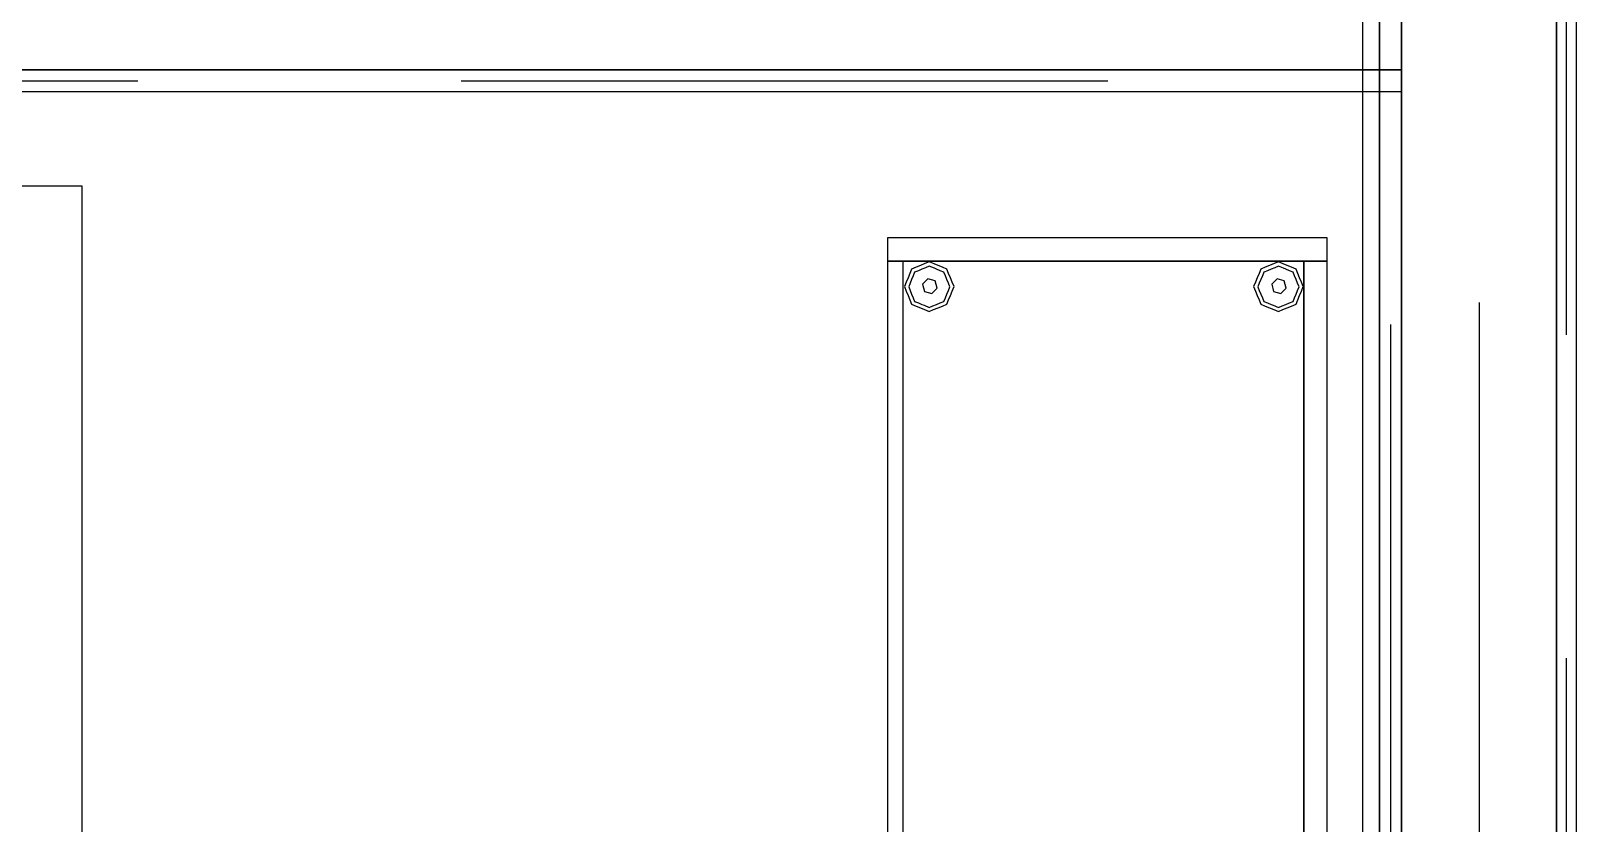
# Model space of a CAD drawing. Header units: millimetres. Extents: x -28.2 to 24.3, y -24.8 to 12.4.
# Drawn here: x 6.494 to 7.689, y -4.267 to -3.654 of the extents above; entities that cross this region are included whole.
import ezdxf

# ---------------------------------------------------------------- set-up
doc = ezdxf.new("R2010")
doc.units = ezdxf.units.MM
doc.linetypes.add('Dashed', pattern=[0.75, 0.5, -0.25])
for name, color, linetype in [('EJE_MUROS', 8, 'Continuous'), ('FURNISHINGELEMENT', 8, 'Continuous'), ('LOSAS', 3, 'Continuous'), ('MUROS', 7, 'Continuous')]:
    doc.layers.add(name, color=color, linetype=linetype)

msp = doc.modelspace()

# ---------------------------------------------------------------- linework, layer by layer
at = {"layer": 'EJE_MUROS', "linetype": 'Dashed'}
for p, q in [((7.6813, -6.1391), (7.6813, 0.8359)), ((7.6138, 0.6359), (7.6138, -5.9241)), ((7.5453, 0.6189), (7.5453, -5.9071)), ((3.0768, -3.6926), (7.5538, -3.6926))]:
    msp.add_line(p, q, dxfattribs=at)
at = {"layer": 'FURNISHINGELEMENT'}
for p, q in [((6.5338, -3.7741, 1.06), (5.5338, -3.7741, 1.06)), ((6.5338, -5.2741, 1.06), (6.5338, -3.7741, 1.06)), ((7.4963, -3.8141, 0.376), (7.1563, -3.8141, 0.376)), ((7.1563, -3.8141, 0.376), (7.1563, -4.7341, 0.376)), ((7.4963, -3.8141, 2.13), (7.1563, -3.8141, 2.13)), ((7.1563, -3.8141, 2.13), (7.1563, -3.8321, 2.13)), ((7.4963, -4.7341, 0.376), (7.4963, -3.8141, 0.376)), ((7.4963, -3.8321, 2.13), (7.4963, -3.8141, 2.13)), ((7.4783, -3.8321, 0.394), (7.1563, -3.8321, 0.394)), ((7.1563, -3.8321, 0.394), (7.1563, -4.7161, 0.394)), ((7.4963, -3.8321, 2.13), (7.1563, -3.8321, 2.13)), ((7.1563, -3.8321, 2.13), (7.1563, -4.7161, 2.13)), ((7.1563, -3.8321, 2.13), (7.4963, -3.8321, 2.13)), ((7.4783, -3.8321, 1.2655), (7.1683, -3.8321, 1.2655)), ((7.1683, -3.8321, 1.2655), (7.1683, -4.7161, 1.2655)), ((7.4783, -3.8321, 1.8502), (7.1683, -3.8321, 1.8502)), ((7.1683, -3.8321, 1.8502), (7.1683, -4.7161, 1.8502)), ((7.4783, -3.8321, 1.5578), (7.1683, -3.8321, 1.5578)), ((7.1683, -3.8321, 1.5578), (7.1683, -4.7161, 1.5578)), ((7.4783, -3.8321, 0.9732), (7.1683, -3.8321, 0.9732)), ((7.1683, -3.8321, 0.9732), (7.1683, -4.7161, 0.9732)), ((7.4783, -3.8321, 0.6808), (7.1683, -3.8321, 0.6808)), ((7.1683, -3.8321, 0.6808), (7.1683, -4.7161, 0.6808)), ((7.1853, -3.834, 0.3224), (7.1819, -3.8354, 0.3224)), ((7.1853, -3.834, 0.3224), (7.1819, -3.8354, 0.3224)), ((7.1887, -3.8326, 0.3224), (7.1853, -3.834, 0.3224)), ((7.1887, -3.8326, 0.3224), (7.1853, -3.834, 0.3224)), ((7.1924, -3.8341, 0.3224), (7.1887, -3.8326, 0.3224)), ((7.1924, -3.8341, 0.3224), (7.1887, -3.8326, 0.3224)), ((7.1955, -3.8354, 0.3224), (7.1924, -3.8341, 0.3224)), ((7.1955, -3.8354, 0.3224), (7.1924, -3.8341, 0.3224)), ((7.4553, -3.834, 0.3224), (7.4519, -3.8354, 0.3224)), ((7.4553, -3.834, 0.3224), (7.4519, -3.8354, 0.3224)), ((7.4587, -3.8326, 0.3224), (7.4553, -3.834, 0.3224)), ((7.4587, -3.8326, 0.3224), (7.4553, -3.834, 0.3224)), ((7.4624, -3.8341, 0.3224), (7.4587, -3.8326, 0.3224)), ((7.4624, -3.8341, 0.3224), (7.4587, -3.8326, 0.3224)), ((7.4655, -3.8354, 0.3224), (7.4624, -3.8341, 0.3224)), ((7.4655, -3.8354, 0.3224), (7.4624, -3.8341, 0.3224)), ((7.4783, -4.7161, 1.2655), (7.4783, -3.8321, 1.2655)), ((7.4783, -4.7161, 1.8502), (7.4783, -3.8321, 1.8502)), ((7.4783, -4.7161, 1.5578), (7.4783, -3.8321, 1.5578)), ((7.4783, -4.7161, 0.9732), (7.4783, -3.8321, 0.9732)), ((7.4783, -4.7161, 0.394), (7.4783, -3.8321, 0.394)), ((7.4783, -4.7161, 0.6808), (7.4783, -3.8321, 0.6808)), ((7.4963, -3.8321, 2.112), (7.4783, -3.8321, 2.112)), ((7.4783, -3.8321, 2.112), (7.4783, -4.7161, 2.112)), ((7.4963, -4.7161, 2.13), (7.4963, -3.8321, 2.13)), ((7.4963, -4.7161, 2.112), (7.4963, -3.8321, 2.112)), ((7.1723, -3.845, 0.3224), (7.1709, -3.8484, 0.3224)), ((7.1723, -3.845, 0.3224), (7.1709, -3.8484, 0.3224)), ((7.1737, -3.8416, 0.3224), (7.1723, -3.845, 0.3224)), ((7.1737, -3.8416, 0.3224), (7.1723, -3.845, 0.3224)), ((7.1751, -3.8382, 0.3224), (7.1737, -3.8416, 0.3224)), ((7.1751, -3.8382, 0.3224), (7.1737, -3.8416, 0.3224)), ((7.1751, -3.8463, 0.3149), (7.1739, -3.8491, 0.3149)), ((7.1751, -3.8463, 0.3149), (7.1739, -3.8491, 0.3149)), ((7.1785, -3.8368, 0.3224), (7.1751, -3.8382, 0.3224)), ((7.1785, -3.8368, 0.3224), (7.1751, -3.8382, 0.3224)), ((7.1763, -3.8435, 0.3149), (7.1751, -3.8463, 0.3149)), ((7.1763, -3.8435, 0.3149), (7.1751, -3.8463, 0.3149)), ((7.1774, -3.8407, 0.3149), (7.1763, -3.8435, 0.3149)), ((7.1774, -3.8407, 0.3149), (7.1763, -3.8435, 0.3149)), ((7.1803, -3.8395, 0.3149), (7.1774, -3.8407, 0.3149)), ((7.1803, -3.8395, 0.3149), (7.1774, -3.8407, 0.3149)), ((7.1819, -3.8354, 0.3224), (7.1785, -3.8368, 0.3224)), ((7.1819, -3.8354, 0.3224), (7.1785, -3.8368, 0.3224)), ((7.1831, -3.8383, 0.3149), (7.1803, -3.8395, 0.3149)), ((7.1831, -3.8383, 0.3149), (7.1803, -3.8395, 0.3149)), ((7.1859, -3.8372, 0.3149), (7.1831, -3.8383, 0.3149)), ((7.1859, -3.8372, 0.3149), (7.1831, -3.8383, 0.3149)), ((7.1876, -3.8459, 0.328), (7.1835, -3.85, 0.328)), ((7.1887, -3.836, 0.3149), (7.1859, -3.8372, 0.3149)), ((7.1887, -3.836, 0.3149), (7.1859, -3.8372, 0.3149)), ((7.1932, -3.8474, 0.328), (7.1876, -3.8459, 0.328)), ((7.1927, -3.8376, 0.3149), (7.1887, -3.836, 0.3149)), ((7.1927, -3.8376, 0.3149), (7.1887, -3.836, 0.3149)), ((7.1943, -3.8383, 0.3149), (7.1927, -3.8376, 0.3149)), ((7.1943, -3.8383, 0.3149), (7.1927, -3.8376, 0.3149)), ((7.1972, -3.8395, 0.3149), (7.1943, -3.8383, 0.3149)), ((7.1972, -3.8395, 0.3149), (7.1943, -3.8383, 0.3149)), ((7.1989, -3.8368, 0.3224), (7.1955, -3.8354, 0.3224)), ((7.1989, -3.8368, 0.3224), (7.1955, -3.8354, 0.3224)), ((7.2, -3.8407, 0.3149), (7.1972, -3.8395, 0.3149)), ((7.2, -3.8407, 0.3149), (7.1972, -3.8395, 0.3149)), ((7.2023, -3.8382, 0.3224), (7.1989, -3.8368, 0.3224)), ((7.2023, -3.8382, 0.3224), (7.1989, -3.8368, 0.3224)), ((7.2012, -3.8435, 0.3149), (7.2, -3.8407, 0.3149)), ((7.2012, -3.8435, 0.3149), (7.2, -3.8407, 0.3149)), ((7.2023, -3.8463, 0.3149), (7.2012, -3.8435, 0.3149)), ((7.2023, -3.8463, 0.3149), (7.2012, -3.8435, 0.3149)), ((7.2037, -3.8416, 0.3224), (7.2023, -3.8382, 0.3224)), ((7.2037, -3.8416, 0.3224), (7.2023, -3.8382, 0.3224)), ((7.2035, -3.8491, 0.3149), (7.2023, -3.8463, 0.3149)), ((7.2035, -3.8491, 0.3149), (7.2023, -3.8463, 0.3149)), ((7.2051, -3.845, 0.3224), (7.2037, -3.8416, 0.3224)), ((7.2051, -3.845, 0.3224), (7.2037, -3.8416, 0.3224)), ((7.2065, -3.8484, 0.3224), (7.2051, -3.845, 0.3224)), ((7.2065, -3.8484, 0.3224), (7.2051, -3.845, 0.3224)), ((7.4423, -3.845, 0.3224), (7.4409, -3.8484, 0.3224)), ((7.4423, -3.845, 0.3224), (7.4409, -3.8484, 0.3224)), ((7.4437, -3.8416, 0.3224), (7.4423, -3.845, 0.3224)), ((7.4437, -3.8416, 0.3224), (7.4423, -3.845, 0.3224)), ((7.4451, -3.8382, 0.3224), (7.4437, -3.8416, 0.3224)), ((7.4451, -3.8382, 0.3224), (7.4437, -3.8416, 0.3224)), ((7.4451, -3.8463, 0.3149), (7.4439, -3.8491, 0.3149)), ((7.4451, -3.8463, 0.3149), (7.4439, -3.8491, 0.3149)), ((7.4485, -3.8368, 0.3224), (7.4451, -3.8382, 0.3224)), ((7.4485, -3.8368, 0.3224), (7.4451, -3.8382, 0.3224)), ((7.4463, -3.8435, 0.3149), (7.4451, -3.8463, 0.3149)), ((7.4463, -3.8435, 0.3149), (7.4451, -3.8463, 0.3149)), ((7.4474, -3.8407, 0.3149), (7.4463, -3.8435, 0.3149)), ((7.4474, -3.8407, 0.3149), (7.4463, -3.8435, 0.3149)), ((7.4503, -3.8395, 0.3149), (7.4474, -3.8407, 0.3149)), ((7.4503, -3.8395, 0.3149), (7.4474, -3.8407, 0.3149)), ((7.4519, -3.8354, 0.3224), (7.4485, -3.8368, 0.3224)), ((7.4519, -3.8354, 0.3224), (7.4485, -3.8368, 0.3224)), ((7.4531, -3.8383, 0.3149), (7.4503, -3.8395, 0.3149)), ((7.4531, -3.8383, 0.3149), (7.4503, -3.8395, 0.3149)), ((7.4559, -3.8372, 0.3149), (7.4531, -3.8383, 0.3149)), ((7.4559, -3.8372, 0.3149), (7.4531, -3.8383, 0.3149)), ((7.4576, -3.8459, 0.328), (7.4535, -3.85, 0.328)), ((7.4587, -3.836, 0.3149), (7.4559, -3.8372, 0.3149)), ((7.4587, -3.836, 0.3149), (7.4559, -3.8372, 0.3149)), ((7.4632, -3.8474, 0.328), (7.4576, -3.8459, 0.328)), ((7.4627, -3.8376, 0.3149), (7.4587, -3.836, 0.3149)), ((7.4627, -3.8376, 0.3149), (7.4587, -3.836, 0.3149)), ((7.4643, -3.8383, 0.3149), (7.4627, -3.8376, 0.3149)), ((7.4643, -3.8383, 0.3149), (7.4627, -3.8376, 0.3149)), ((7.4672, -3.8395, 0.3149), (7.4643, -3.8383, 0.3149)), ((7.4672, -3.8395, 0.3149), (7.4643, -3.8383, 0.3149)), ((7.4689, -3.8368, 0.3224), (7.4655, -3.8354, 0.3224)), ((7.4689, -3.8368, 0.3224), (7.4655, -3.8354, 0.3224)), ((7.47, -3.8407, 0.3149), (7.4672, -3.8395, 0.3149)), ((7.47, -3.8407, 0.3149), (7.4672, -3.8395, 0.3149)), ((7.4723, -3.8382, 0.3224), (7.4689, -3.8368, 0.3224)), ((7.4723, -3.8382, 0.3224), (7.4689, -3.8368, 0.3224)), ((7.4712, -3.8435, 0.3149), (7.47, -3.8407, 0.3149)), ((7.4712, -3.8435, 0.3149), (7.47, -3.8407, 0.3149)), ((7.4723, -3.8463, 0.3149), (7.4712, -3.8435, 0.3149)), ((7.4723, -3.8463, 0.3149), (7.4712, -3.8435, 0.3149)), ((7.4737, -3.8416, 0.3224), (7.4723, -3.8382, 0.3224)), ((7.4737, -3.8416, 0.3224), (7.4723, -3.8382, 0.3224)), ((7.4735, -3.8491, 0.3149), (7.4723, -3.8463, 0.3149)), ((7.4735, -3.8491, 0.3149), (7.4723, -3.8463, 0.3149)), ((7.4751, -3.845, 0.3224), (7.4737, -3.8416, 0.3224)), ((7.4751, -3.845, 0.3224), (7.4737, -3.8416, 0.3224)), ((7.4765, -3.8484, 0.3224), (7.4751, -3.845, 0.3224)), ((7.4765, -3.8484, 0.3224), (7.4751, -3.845, 0.3224)), ((7.1709, -3.8484, 0.3224), (7.1695, -3.8518, 0.3224)), ((7.1709, -3.8484, 0.3224), (7.1695, -3.8518, 0.3224)), ((7.1695, -3.8518, 0.3224), (7.1709, -3.8552, 0.3224)), ((7.1695, -3.8518, 0.3224), (7.1709, -3.8552, 0.3224)), ((7.1709, -3.8552, 0.3224), (7.1723, -3.8586, 0.3224)), ((7.1709, -3.8552, 0.3224), (7.1723, -3.8586, 0.3224)), ((7.1723, -3.8586, 0.3224), (7.1737, -3.862, 0.3224)), ((7.1723, -3.8586, 0.3224), (7.1737, -3.862, 0.3224)), ((7.1739, -3.8491, 0.3149), (7.1728, -3.8519, 0.3149)), ((7.1739, -3.8491, 0.3149), (7.1728, -3.8519, 0.3149)), ((7.1728, -3.8519, 0.3149), (7.1739, -3.8548, 0.3149)), ((7.1728, -3.8519, 0.3149), (7.1739, -3.8548, 0.3149)), ((7.1739, -3.8548, 0.3149), (7.1751, -3.8576, 0.3149)), ((7.1739, -3.8548, 0.3149), (7.1751, -3.8576, 0.3149)), ((7.1751, -3.8576, 0.3149), (7.1763, -3.8604, 0.3149)), ((7.1751, -3.8576, 0.3149), (7.1763, -3.8604, 0.3149)), ((7.1835, -3.85, 0.328), (7.185, -3.8555, 0.328)), ((7.185, -3.8555, 0.328), (7.1906, -3.857, 0.328)), ((7.1906, -3.857, 0.328), (7.1947, -3.853, 0.328)), ((7.1947, -3.853, 0.328), (7.1932, -3.8474, 0.328)), ((7.2012, -3.8604, 0.3149), (7.2023, -3.8576, 0.3149)), ((7.2012, -3.8604, 0.3149), (7.2023, -3.8576, 0.3149)), ((7.2023, -3.8576, 0.3149), (7.2035, -3.8548, 0.3149)), ((7.2023, -3.8576, 0.3149), (7.2035, -3.8548, 0.3149)), ((7.2047, -3.8519, 0.3149), (7.2035, -3.8491, 0.3149)), ((7.2047, -3.8519, 0.3149), (7.2035, -3.8491, 0.3149)), ((7.2035, -3.8548, 0.3149), (7.2047, -3.8519, 0.3149)), ((7.2035, -3.8548, 0.3149), (7.2047, -3.8519, 0.3149)), ((7.2037, -3.862, 0.3224), (7.2051, -3.8586, 0.3224)), ((7.2037, -3.862, 0.3224), (7.2051, -3.8586, 0.3224)), ((7.2051, -3.8586, 0.3224), (7.2065, -3.8552, 0.3224)), ((7.2051, -3.8586, 0.3224), (7.2065, -3.8552, 0.3224)), ((7.2079, -3.8518, 0.3224), (7.2065, -3.8484, 0.3224)), ((7.2079, -3.8518, 0.3224), (7.2065, -3.8484, 0.3224)), ((7.2065, -3.8552, 0.3224), (7.2079, -3.8518, 0.3224)), ((7.2065, -3.8552, 0.3224), (7.2079, -3.8518, 0.3224)), ((7.4409, -3.8484, 0.3224), (7.4395, -3.8518, 0.3224)), ((7.4409, -3.8484, 0.3224), (7.4395, -3.8518, 0.3224)), ((7.4395, -3.8518, 0.3224), (7.4409, -3.8552, 0.3224)), ((7.4395, -3.8518, 0.3224), (7.4409, -3.8552, 0.3224)), ((7.4409, -3.8552, 0.3224), (7.4423, -3.8586, 0.3224)), ((7.4409, -3.8552, 0.3224), (7.4423, -3.8586, 0.3224)), ((7.4423, -3.8586, 0.3224), (7.4437, -3.862, 0.3224)), ((7.4423, -3.8586, 0.3224), (7.4437, -3.862, 0.3224)), ((7.4439, -3.8491, 0.3149), (7.4428, -3.8519, 0.3149)), ((7.4439, -3.8491, 0.3149), (7.4428, -3.8519, 0.3149)), ((7.4428, -3.8519, 0.3149), (7.4439, -3.8548, 0.3149)), ((7.4428, -3.8519, 0.3149), (7.4439, -3.8548, 0.3149)), ((7.4439, -3.8548, 0.3149), (7.4451, -3.8576, 0.3149)), ((7.4439, -3.8548, 0.3149), (7.4451, -3.8576, 0.3149)), ((7.4451, -3.8576, 0.3149), (7.4463, -3.8604, 0.3149)), ((7.4451, -3.8576, 0.3149), (7.4463, -3.8604, 0.3149)), ((7.4535, -3.85, 0.328), (7.455, -3.8555, 0.328)), ((7.455, -3.8555, 0.328), (7.4606, -3.857, 0.328)), ((7.4606, -3.857, 0.328), (7.4647, -3.853, 0.328)), ((7.4647, -3.853, 0.328), (7.4632, -3.8474, 0.328)), ((7.4712, -3.8604, 0.3149), (7.4723, -3.8576, 0.3149)), ((7.4712, -3.8604, 0.3149), (7.4723, -3.8576, 0.3149)), ((7.4723, -3.8576, 0.3149), (7.4735, -3.8548, 0.3149)), ((7.4723, -3.8576, 0.3149), (7.4735, -3.8548, 0.3149)), ((7.4747, -3.8519, 0.3149), (7.4735, -3.8491, 0.3149)), ((7.4747, -3.8519, 0.3149), (7.4735, -3.8491, 0.3149)), ((7.4735, -3.8548, 0.3149), (7.4747, -3.8519, 0.3149)), ((7.4735, -3.8548, 0.3149), (7.4747, -3.8519, 0.3149)), ((7.4737, -3.862, 0.3224), (7.4751, -3.8586, 0.3224)), ((7.4737, -3.862, 0.3224), (7.4751, -3.8586, 0.3224)), ((7.4751, -3.8586, 0.3224), (7.4765, -3.8552, 0.3224)), ((7.4751, -3.8586, 0.3224), (7.4765, -3.8552, 0.3224)), ((7.4779, -3.8518, 0.3224), (7.4765, -3.8484, 0.3224)), ((7.4779, -3.8518, 0.3224), (7.4765, -3.8484, 0.3224)), ((7.4765, -3.8552, 0.3224), (7.4779, -3.8518, 0.3224)), ((7.4765, -3.8552, 0.3224), (7.4779, -3.8518, 0.3224)), ((7.1737, -3.862, 0.3224), (7.1751, -3.8654, 0.3224)), ((7.1737, -3.862, 0.3224), (7.1751, -3.8654, 0.3224)), ((7.1751, -3.8654, 0.3224), (7.1785, -3.8668, 0.3224)), ((7.1751, -3.8654, 0.3224), (7.1785, -3.8668, 0.3224)), ((7.1763, -3.8604, 0.3149), (7.1774, -3.8632, 0.3149)), ((7.1763, -3.8604, 0.3149), (7.1774, -3.8632, 0.3149)), ((7.1774, -3.8632, 0.3149), (7.1803, -3.8644, 0.3149)), ((7.1774, -3.8632, 0.3149), (7.1803, -3.8644, 0.3149)), ((7.1785, -3.8668, 0.3224), (7.1819, -3.8682, 0.3224)), ((7.1785, -3.8668, 0.3224), (7.1819, -3.8682, 0.3224)), ((7.1803, -3.8644, 0.3149), (7.1831, -3.8655, 0.3149)), ((7.1803, -3.8644, 0.3149), (7.1831, -3.8655, 0.3149)), ((7.1819, -3.8682, 0.3224), (7.1851, -3.8695, 0.3224)), ((7.1819, -3.8682, 0.3224), (7.1851, -3.8695, 0.3224)), ((7.1831, -3.8655, 0.3149), (7.1847, -3.8662, 0.3149)), ((7.1831, -3.8655, 0.3149), (7.1847, -3.8662, 0.3149)), ((7.1847, -3.8662, 0.3149), (7.1887, -3.8679, 0.3149)), ((7.1847, -3.8662, 0.3149), (7.1887, -3.8679, 0.3149)), ((7.1851, -3.8695, 0.3224), (7.1887, -3.871, 0.3224)), ((7.1851, -3.8695, 0.3224), (7.1887, -3.871, 0.3224)), ((7.1887, -3.8679, 0.3149), (7.1915, -3.8667, 0.3149)), ((7.1887, -3.8679, 0.3149), (7.1915, -3.8667, 0.3149)), ((7.1887, -3.871, 0.3224), (7.1921, -3.8696, 0.3224)), ((7.1887, -3.871, 0.3224), (7.1921, -3.8696, 0.3224)), ((7.1915, -3.8667, 0.3149), (7.1943, -3.8655, 0.3149)), ((7.1915, -3.8667, 0.3149), (7.1943, -3.8655, 0.3149)), ((7.1921, -3.8696, 0.3224), (7.1955, -3.8682, 0.3224)), ((7.1921, -3.8696, 0.3224), (7.1955, -3.8682, 0.3224)), ((7.1943, -3.8655, 0.3149), (7.1972, -3.8644, 0.3149)), ((7.1943, -3.8655, 0.3149), (7.1972, -3.8644, 0.3149)), ((7.1955, -3.8682, 0.3224), (7.1989, -3.8668, 0.3224)), ((7.1955, -3.8682, 0.3224), (7.1989, -3.8668, 0.3224)), ((7.1972, -3.8644, 0.3149), (7.2, -3.8632, 0.3149)), ((7.1972, -3.8644, 0.3149), (7.2, -3.8632, 0.3149)), ((7.1989, -3.8668, 0.3224), (7.2023, -3.8654, 0.3224)), ((7.1989, -3.8668, 0.3224), (7.2023, -3.8654, 0.3224)), ((7.2, -3.8632, 0.3149), (7.2012, -3.8604, 0.3149)), ((7.2, -3.8632, 0.3149), (7.2012, -3.8604, 0.3149)), ((7.2023, -3.8654, 0.3224), (7.2037, -3.862, 0.3224)), ((7.2023, -3.8654, 0.3224), (7.2037, -3.862, 0.3224)), ((7.4437, -3.862, 0.3224), (7.4451, -3.8654, 0.3224)), ((7.4437, -3.862, 0.3224), (7.4451, -3.8654, 0.3224)), ((7.4451, -3.8654, 0.3224), (7.4485, -3.8668, 0.3224)), ((7.4451, -3.8654, 0.3224), (7.4485, -3.8668, 0.3224)), ((7.4463, -3.8604, 0.3149), (7.4474, -3.8632, 0.3149)), ((7.4463, -3.8604, 0.3149), (7.4474, -3.8632, 0.3149)), ((7.4474, -3.8632, 0.3149), (7.4503, -3.8644, 0.3149)), ((7.4474, -3.8632, 0.3149), (7.4503, -3.8644, 0.3149)), ((7.4485, -3.8668, 0.3224), (7.4519, -3.8682, 0.3224)), ((7.4485, -3.8668, 0.3224), (7.4519, -3.8682, 0.3224)), ((7.4503, -3.8644, 0.3149), (7.4531, -3.8655, 0.3149)), ((7.4503, -3.8644, 0.3149), (7.4531, -3.8655, 0.3149)), ((7.4519, -3.8682, 0.3224), (7.4551, -3.8695, 0.3224)), ((7.4519, -3.8682, 0.3224), (7.4551, -3.8695, 0.3224)), ((7.4531, -3.8655, 0.3149), (7.4547, -3.8662, 0.3149)), ((7.4531, -3.8655, 0.3149), (7.4547, -3.8662, 0.3149)), ((7.4547, -3.8662, 0.3149), (7.4587, -3.8679, 0.3149)), ((7.4547, -3.8662, 0.3149), (7.4587, -3.8679, 0.3149)), ((7.4551, -3.8695, 0.3224), (7.4587, -3.871, 0.3224)), ((7.4551, -3.8695, 0.3224), (7.4587, -3.871, 0.3224)), ((7.4587, -3.8679, 0.3149), (7.4615, -3.8667, 0.3149)), ((7.4587, -3.8679, 0.3149), (7.4615, -3.8667, 0.3149)), ((7.4587, -3.871, 0.3224), (7.4621, -3.8696, 0.3224)), ((7.4587, -3.871, 0.3224), (7.4621, -3.8696, 0.3224)), ((7.4615, -3.8667, 0.3149), (7.4643, -3.8655, 0.3149)), ((7.4615, -3.8667, 0.3149), (7.4643, -3.8655, 0.3149)), ((7.4621, -3.8696, 0.3224), (7.4655, -3.8682, 0.3224)), ((7.4621, -3.8696, 0.3224), (7.4655, -3.8682, 0.3224)), ((7.4643, -3.8655, 0.3149), (7.4672, -3.8644, 0.3149)), ((7.4643, -3.8655, 0.3149), (7.4672, -3.8644, 0.3149)), ((7.4655, -3.8682, 0.3224), (7.4689, -3.8668, 0.3224)), ((7.4655, -3.8682, 0.3224), (7.4689, -3.8668, 0.3224)), ((7.4672, -3.8644, 0.3149), (7.47, -3.8632, 0.3149)), ((7.4672, -3.8644, 0.3149), (7.47, -3.8632, 0.3149)), ((7.4689, -3.8668, 0.3224), (7.4723, -3.8654, 0.3224)), ((7.4689, -3.8668, 0.3224), (7.4723, -3.8654, 0.3224)), ((7.47, -3.8632, 0.3149), (7.4712, -3.8604, 0.3149)), ((7.47, -3.8632, 0.3149), (7.4712, -3.8604, 0.3149)), ((7.4723, -3.8654, 0.3224), (7.4737, -3.862, 0.3224)), ((7.4723, -3.8654, 0.3224), (7.4737, -3.862, 0.3224))]:
    msp.add_line(p, q, dxfattribs=at)
at = {"layer": 'LOSAS'}
for p, q in [((7.5238, 0.6359), (7.5238, -5.9241)), ((7.5368, 0.6189), (7.5368, -5.9071))]:
    msp.add_line(p, q, dxfattribs=at)
at = {"layer": 'MUROS'}
for p, q in [((7.6738, -6.1391), (7.6738, 0.8359)), ((7.6888, 0.8359), (7.6888, -6.1391)), ((7.5538, -5.9241), (7.5538, 0.6359)), ((7.6738, 0.6359), (7.6738, -5.9241)), ((7.5368, -5.9071), (7.5368, 0.6189)), ((7.5538, 0.6189), (7.5538, -5.9071)), ((7.5538, -3.5641), (7.5538, -3.6841)), ((3.0768, -3.6841), (7.5538, -3.6841)), ((7.5538, -3.6841), (3.0938, -3.6841)), ((7.5538, -3.6841), (7.5538, -3.7011)), ((7.5538, -3.7011), (3.0768, -3.7011))]:
    msp.add_line(p, q, dxfattribs=at)

doc.saveas('drawing.dxf')
